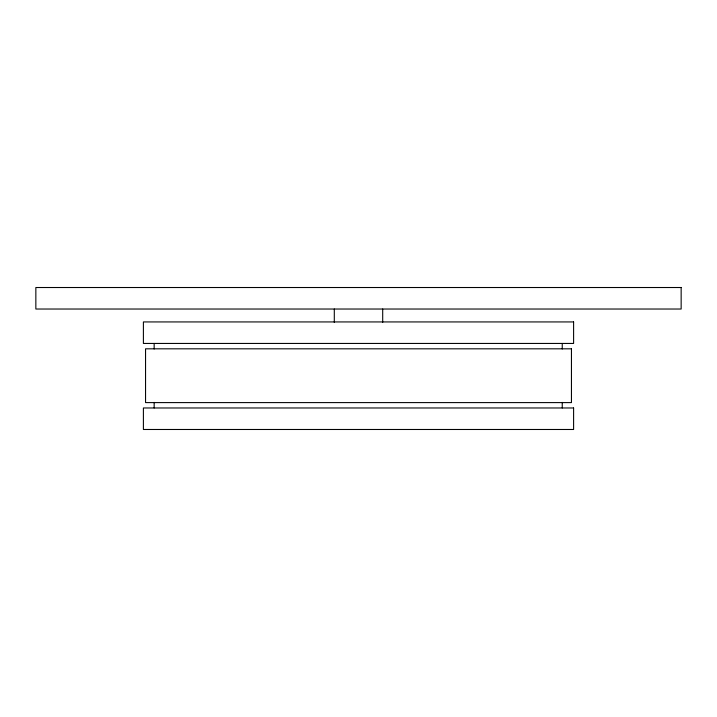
<?xml version="1.0" encoding="UTF-8"?>
<svg xmlns="http://www.w3.org/2000/svg" width="717" height="717" viewBox="0 0 717 717"><rect width="100%" height="100%" fill="white"/><g stroke="black" fill="none" stroke-linecap="round" stroke-linejoin="round"><path stroke-width="1.08" d="M562.245 343.443L562.245 349.009M562.245 402.407L562.245 407.973M382.699 309.027L382.699 322.408M334.301 309.027L334.301 322.408M154.155 343.443L154.155 349.009M154.155 402.407L154.155 407.973M681.15 287.517L35.85 287.517L35.85 309.027L681.15 309.027L681.15 287.517M573.6 321.933L143.4 321.933L143.4 343.443L573.6 343.443L573.6 321.933M571.449 348.82L145.551 348.82L145.551 402.595L571.449 402.595L571.449 348.82M573.6 407.973L143.4 407.973L143.4 429.483L573.6 429.483L573.6 407.973"/></g></svg>
